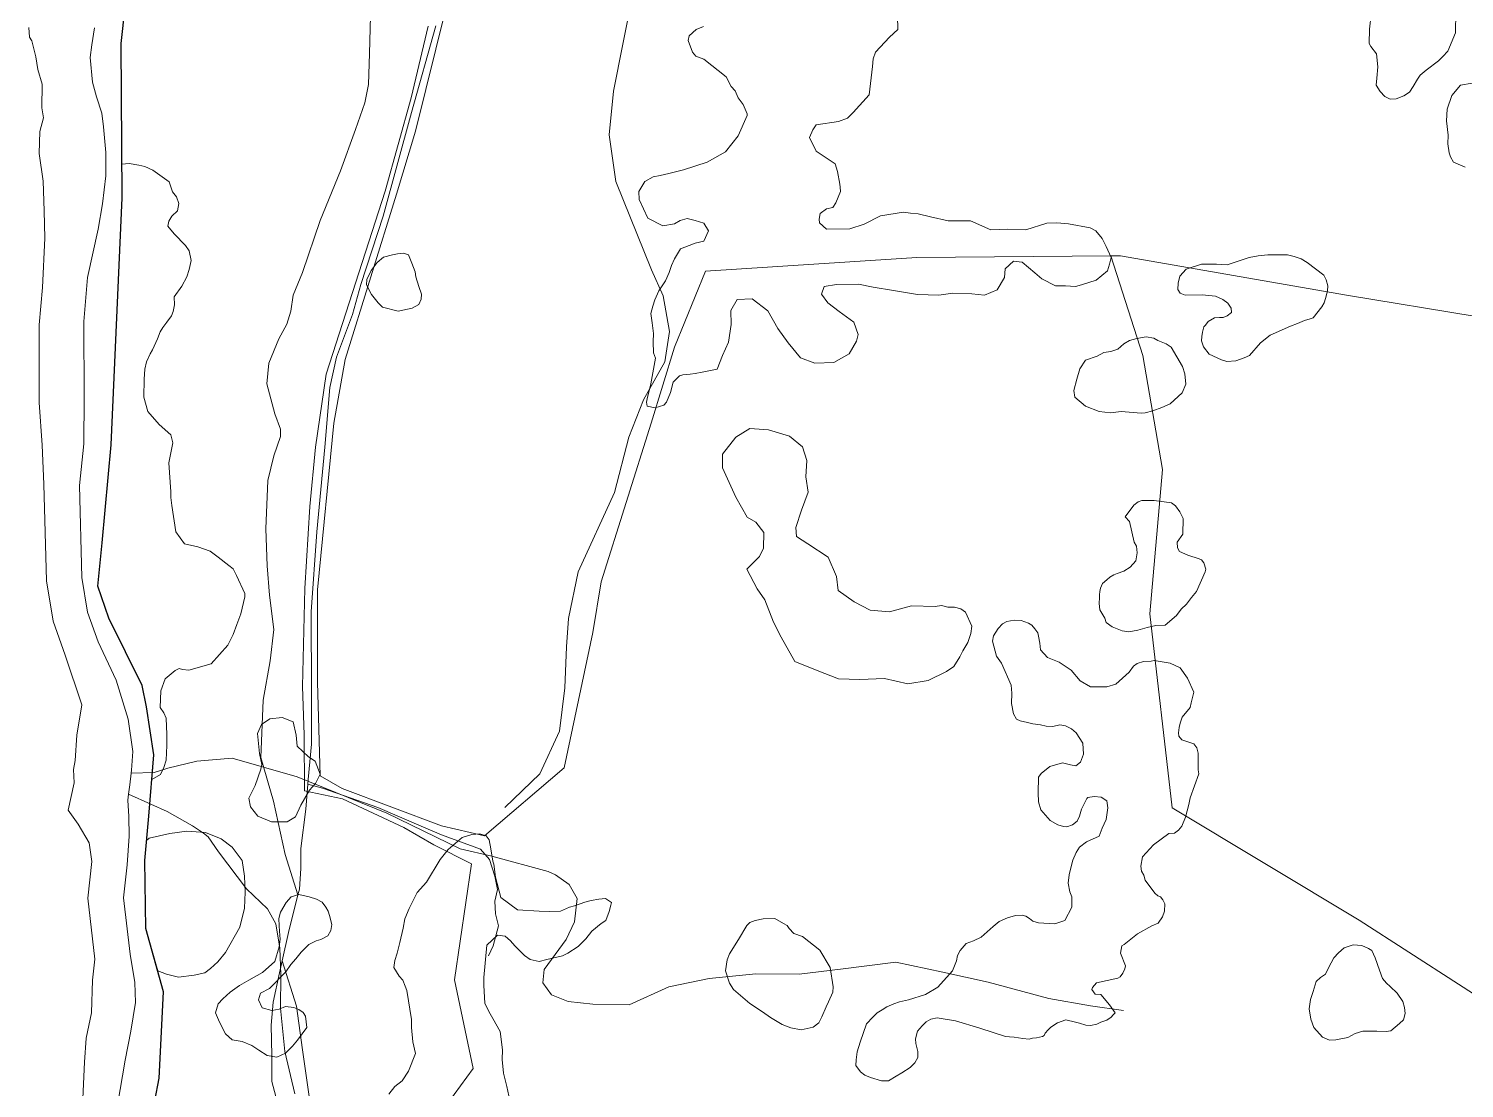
# Model space of a CAD drawing. Header units: metres. Extents: x 4652992 to 4879070, y 2074171 to 2309877.
# Drawn here: x 4653484.2 to 4653622.6, y 2307956.5 to 2308058.7 of the extents above; entities that cross this region are included whole.
import ezdxf

# ---------------------------------------------------------------- set-up
doc = ezdxf.new("R2010")
doc.units = ezdxf.units.M
doc.header["$MEASUREMENT"] = 0
doc.linetypes.add('DGN Style 3', pattern=[92.779933, 66.271381, -26.508552])
for name, color, linetype, lineweight in [('Level 1', 2, 'Continuous', 0), ('Level 2', 6, 'Continuous', 0), ('Level 20', 30, 'DGN Style 3', 0), ('Level 37', 3, 'Continuous', 0), ('Level 40', 1, 'Continuous', 0)]:
    doc.layers.add(name, color=color, linetype=linetype, lineweight=lineweight)
doc.layers.add('Limite', color=38, linetype='Continuous', lineweight=0, plot=False)

msp = doc.modelspace()

# ---------------------------------------------------------------- linework, layer by layer
at = {"layer": 'Level 1'}
for points in [[(4653530.135073, 2307983.620913, 1274.5), (4653533.503908, 2307986.843874, 1274.3125), (4653535.400881, 2307990.962099, 1274.0375), (4653535.922121, 2307995.13428, 1273.9), (4653536.082278, 2307999.102907, 1273.875), (4653536.251711, 2308001.839907, 1273.825), (4653537.190493, 2308006.328921, 1273.6625), (4653540.6933, 2308013.968081, 1273.475), (4653542.073733, 2308019.30469, 1273.475), (4653543.512697, 2308022.925722, 1273.475), (4653545.556093, 2308026.569887, 1273.3875), (4653546.019472, 2308029.493716, 1273.3375), (4653545.401308, 2308032.941897, 1272.975), (4653544.254702, 2308035.435732, 1272.7375), (4653540.825686, 2308043.955324, 1271.4375), (4653540.188296, 2308048.448305, 1271.1375), (4653540.595888, 2308052.677309, 1270.9125), (4653543.356081, 2308066.598513, 1270.55)], [(4653589.767519, 2307964.03351, 1293), (4653586.606325, 2307964.476076, 1292), (4653582.575503, 2307965.184084, 1291), (4653576.724489, 2307966.764101, 1290), (4653572.348513, 2307967.741701, 1289), (4653567.811098, 2307968.705691, 1288), (4653562.495486, 2307968.021731, 1287), (4653558.5199, 2307967.551516, 1286), (4653554.32831, 2307967.560488, 1285), (4653549.827517, 2307967.135683, 1284), (4653545.92969, 2307966.306704, 1283), (4653542.1131, 2307964.599489, 1282), (4653538.610293, 2307964.640078, 1280.525), (4653536.239504, 2307964.921328, 1280), (4653534.62549, 2307965.55768, 1279.65), (4653533.801089, 2307966.695681, 1279.425), (4653533.906496, 2307967.996523, 1279.2625), (4653536.028506, 2307970.880923, 1278.6125), (4653536.838503, 2307972.579104, 1278.075), (4653537.094485, 2307974.831728, 1277.2625), (4653536.31592, 2307976.175295, 1276.625), (4653535.015322, 2307977.111513, 1276.35), (4653534.320681, 2307977.450686, 1276.2), (4653528.88489, 2307978.906924, 1274.8625), (4653525.809878, 2307979.622072, 1274.55), (4653518.754702, 2307983.070681, 1273.5375), (4653510.099306, 2307986.563479, 1273), (4653503.850283, 2307988.364321, 1272), (4653500.442324, 2307988.076479, 1271), (4653497.649477, 2307987.393496, 1270), (4653496.312685, 2307986.967531, 1269), (4653494.091774, 2307986.932499, 1267.1548)], [(4653509.894106, 2307956.006289, 1273.25), (4653508.90851, 2307960.075503, 1273.0375), (4653508.487917, 2307964.271731, 1272.65), (4653508.540896, 2307967.478701, 1272.325), (4653508.422915, 2307970.061281, 1272.1), (4653508.057314, 2307972.38312, 1271.8625), (4653507.243105, 2307973.826723, 1271.625), (4653505.213076, 2307975.761721, 1271.275), (4653502.536074, 2307979.323916, 1270.625), (4653501.534914, 2307980.777529, 1270.275), (4653501.077273, 2307981.131899, 1270.0625), (4653500.005129, 2307981.843874, 1269.5375), (4653497.570315, 2307983.237917, 1268.45), (4653495.990114, 2307983.936709, 1268.0125), (4653493.859649, 2307984.910185, 1267.278021)]]:
    msp.add_polyline3d(points, dxfattribs=at)
at = {"layer": 'Level 2'}
for points in [[(4653489.431887, 2307955.540102, 1268.7089), (4653489.616701, 2307959.055483, 1268.579), (4653489.77228, 2307961.363283, 1268.5131), (4653490.266299, 2307963.829531, 1268.4314), (4653490.37073, 2307966.972903, 1268.291), (4653490.6001, 2307968.988711, 1268.2089), (4653489.922488, 2307974.880495, 1267.9214), (4653490.296084, 2307978.398684, 1267.6964), (4653490.037905, 2307980.204104, 1267.5589), (4653488.982729, 2307982.016299, 1267.4312), (4653488.01813, 2307983.339113, 1267.3495), (4653488.603518, 2307985.982485, 1267.2253), (4653488.537722, 2307987.272524, 1267.1296), (4653488.696291, 2307988.141909, 1267.0978), (4653488.878481, 2307990.590884, 1266.9991), (4653489.347475, 2307993.500124, 1266.8609), (4653487.744082, 2307998.284487, 1266.6464), (4653486.569277, 2308001.570681, 1266.4839), (4653485.923281, 2308005.468081, 1266.3214), (4653485.678713, 2308014.791323, 1265.9089), (4653485.519289, 2308018.535708, 1265.7422), (4653485.233706, 2308022.648501, 1265.5839), (4653485.230532, 2308030.148684, 1265.5339), (4653485.541079, 2308033.728518, 1265.5069), (4653485.773928, 2308038.490908, 1265.2027), (4653485.712527, 2308041.145327, 1265.0919), (4653485.601687, 2308044.000124, 1264.9613), (4653485.218081, 2308046.655886, 1264.8552), (4653485.283877, 2308048.772097, 1264.7166), (4653485.644472, 2308050.080691, 1264.6813), (4653485.478884, 2308051.066286, 1264.6743), (4653485.531313, 2308053.341128, 1264.5719), (4653485.106509, 2308054.767092, 1264.368), (4653484.915896, 2308055.972292, 1264.3187), (4653484.52228, 2308057.523073, 1264.0516), (4653484.29053, 2308057.879092, 1263.8712), (4653484.222719, 2308058.819887, 1263.8463)], [(4653490.579531, 2308058.768679, 1264.1375), (4653490.30469, 2308057.118288, 1264.2875), (4653490.158694, 2308055.905886, 1264.3875), (4653490.373904, 2308053.523684, 1264.6), (4653490.74811, 2308052.133303, 1264.675), (4653491.267275, 2308050.554873, 1264.6875), (4653491.440676, 2308049.240298, 1264.7375), (4653491.665713, 2308046.762697, 1264.8375), (4653491.657107, 2308044.492678, 1264.9375), (4653491.335085, 2308041.794314, 1265.05), (4653490.91791, 2308039.366274, 1265.1875), (4653489.879275, 2308034.711489, 1265.5), (4653489.552675, 2308030.458132, 1265.5375), (4653489.55591, 2308023.081484, 1265.5875), (4653489.535525, 2308018.666506, 1265.7375), (4653489.106875, 2308014.653933, 1265.9125), (4653489.33948, 2308005.794497, 1266.325), (4653489.896487, 2308002.433718, 1266.4875), (4653490.911684, 2307999.593325, 1266.65), (4653492.664309, 2307995.872927, 1266.8125), (4653493.820498, 2307992.129702, 1266.975), (4653494.245913, 2307989.016115, 1267.075), (4653494.1225, 2307987.207278, 1267.1375), (4653494.091774, 2307986.932499, 1267.1547), (4653493.966311, 2307985.810488, 1267.225), (4653493.859649, 2307984.910185, 1267.278021), (4653493.790285, 2307984.324709, 1267.3125), (4653493.874697, 2307982.749697, 1267.45), (4653493.915713, 2307980.842104, 1267.5625), (4653493.705691, 2307978.087893, 1267.7), (4653493.366884, 2307974.89551, 1267.925), (4653493.991091, 2307969.4657, 1268.2125), (4653494.4433, 2307966.750674, 1268.325), (4653494.507509, 2307964.806887, 1268.4), (4653494.076723, 2307962.039492, 1268.4875), (4653493.514284, 2307959.239077, 1268.5625), (4653492.798891, 2307954.916872, 1268.7125)]]:
    msp.add_polyline3d(points, dxfattribs=at)
at = {"layer": 'Level 20', "linetype": 'Continuous'}
for points in [[(4653510.178801, 2307975.19098, 1272.752388), (4653508.964296, 2307979.087133, 1272.71481), (4653507.811982, 2307984.212748, 1272.50481), (4653506.614197, 2307988.444589, 1272.15481), (4653506.818074, 2307993.951367, 1272.08481), (4653507.517847, 2307997.741062, 1271.94481), (4653507.866121, 2308000.784653, 1271.94481), (4653507.433927, 2308004.084441, 1271.94481), (4653507.205245, 2308006.918691, 1271.94481), (4653507.074358, 2308010.458866, 1271.87481), (4653507.280563, 2308015.135517, 1271.59481), (4653507.849271, 2308017.502353, 1271.52481), (4653508.506259, 2308019.3617, 1271.45481), (4653508.504688, 2308020.092728, 1271.38481), (4653507.940614, 2308021.549876, 1271.31481), (4653507.193358, 2308024.443257, 1271.17481), (4653507.389206, 2308026.45169, 1270.96481), (4653508.337743, 2308028.801337, 1270.82481), (4653509.101554, 2308030.218712, 1270.82481), (4653509.498917, 2308031.448813, 1270.68481), (4653509.731122, 2308032.993983, 1270.68481), (4653510.611123, 2308035.18407, 1270.68481), (4653512.312838, 2308040.206851, 1270.61481), (4653514.272645, 2308044.99712, 1270.47481), (4653515.720878, 2308048.968561, 1270.40481), (4653516.62183, 2308051.536777, 1270.40481), (4653516.976095, 2308053.296532, 1270.40481), (4653517.068531, 2308056.302839, 1270.40481), (4653517.208197, 2308061.107982, 1270.40481)], [(4653508.170012, 2307955.256441, 1273.8632), (4653507.656108, 2307957.205894, 1273.7232), (4653507.666152, 2307959.708579, 1273.5832), (4653507.599217, 2307962.630996, 1273.1632), (4653507.797059, 2307964.833624, 1273.0232), (4653508.415545, 2307967.683504, 1272.9532), (4653508.669209, 2307968.82359, 1272.9121), (4653509.280022, 2307971.568862, 1272.8132), (4653510.178801, 2307975.19098, 1272.7524), (4653510.315326, 2307975.741181, 1272.7432), (4653510.47096, 2307977.73802, 1272.7432), (4653510.47381, 2307979.642176, 1272.7432), (4653510.933245, 2307983.43905, 1272.7432), (4653511.134758, 2307985.87323, 1272.7432), (4653511.171751, 2307986.320081, 1272.7432), (4653511.474948, 2307989.706541, 1272.8832), (4653511.490588, 2307994.670518, 1272.7432), (4653511.47178, 2308002.485395, 1272.5332), (4653511.989989, 2308010.177011, 1272.5332), (4653512.758455, 2308018.338943, 1272.0432), (4653513.262727, 2308024.100801, 1271.9732), (4653513.893343, 2308027.02256, 1271.8332), (4653515.438953, 2308031.146655, 1271.7632), (4653516.260285, 2308034.038545, 1271.1332), (4653518.390748, 2308040.620236, 1270.9232), (4653521.128606, 2308050.601829, 1270.4332), (4653523.475518, 2308058.974209, 1270.4332)], [(4653511.134758, 2307985.87323, 1272.743157), (4653512.553743, 2307985.471241, 1272.925039), (4653517.891004, 2307983.598055, 1273.625039), (4653521.831061, 2307981.921324, 1274.325039), (4653524.014792, 2307980.965999, 1274.745038), (4653527.77061, 2307979.593091, 1274.955039), (4653528.64689, 2307978.594006, 1275.095039), (4653529.168302, 2307976.99439, 1275.375039), (4653529.414166, 2307975.700489, 1275.585038), (4653529.179611, 2307974.588187, 1276.495038), (4653529.230584, 2307973.35645, 1276.985039), (4653529.512139, 2307972.215964, 1277.615038), (4653529.005815, 2307970.260138, 1278.455039), (4653528.56892, 2307969.311821, 1278.735039)], [(4653512.900346, 2307917.806961, 1276.051407), (4653512.351187, 2307922.736307, 1275.84369), (4653512.536989, 2307927.555896, 1275.70369), (4653513.213146, 2307932.765821, 1275.56369), (4653513.74091, 2307940.062521, 1275.143689), (4653513.354686, 2307945.63118, 1274.863689), (4653511.289962, 2307955.536319, 1274.583689), (4653510.612627, 2307960.233942, 1274.37369), (4653510.030245, 2307964.452908, 1274.023689), (4653508.669209, 2307968.82359, 1272.912076)]]:
    msp.add_polyline3d(points, dxfattribs=at)
at = {"layer": 'Level 37'}
for points in [[(4653524.463997, 2308060.733948, 1271.4337), (4653521.50362, 2308048.809691, 1272.1337), (4653519.683028, 2308042.748456, 1272.6237), (4653514.72565, 2308026.78241, 1273.2537), (4653513.653198, 2308020.650258, 1273.3237), (4653512.060867, 2308004.597623, 1273.6737), (4653512.065246, 2307995.699768, 1274.0937), (4653512.32657, 2307986.666902, 1274.4437), (4653514.436899, 2307985.439121, 1274.6537), (4653524.015577, 2307981.856088, 1275.8437), (4653528.178226, 2307980.876526, 1275.9137), (4653535.8561, 2307987.440657, 1276.1937), (4653538.603139, 2308000.469028, 1276.0537), (4653539.424074, 2308005.349357, 1276.0537), (4653544.221626, 2308020.657238, 1275.8437), (4653546.502253, 2308027.992794, 1275.8437), (4653549.470145, 2308035.304454, 1275.7173), (4653569.852202, 2308036.646091, 1290.4173), (4653588.565333, 2308036.776915, 1297.4271), (4653589.473628, 2308036.783265, 1297.7673), (4653611.289792, 2308032.99344, 1304.8373), (4653623.770315, 2308030.938088, 1307.2873)], [(4653522.732317, 2308058.928757, 1271.2237), (4653521.091303, 2308052.018774, 1272.1337), (4653518.605446, 2308043.020639, 1272.4837), (4653512.901263, 2308025.381789, 1273.3237), (4653511.886545, 2308018.350136, 1273.3237), (4653511.340054, 2308012.631127, 1273.3237), (4653510.833353, 2308004.729196, 1273.4637), (4653510.626886, 2307995.265729, 1273.8837), (4653510.791091, 2307990.621827, 1274.0237), (4653510.812172, 2307985.224742, 1274.0937), (4653514.474181, 2307984.435509, 1274.3737), (4653520.393681, 2307981.677443, 1275.4237), (4653523.291903, 2307979.998561, 1275.9837), (4653526.913517, 2307978.176998, 1276.8435), (4653525.273492, 2307966.987305, 1279.7835), (4653527.060161, 2307958.437147, 1279.6435), (4653521.579145, 2307950.926888, 1278.2435)], [(4653703.437867, 2307867.78746, 1363.977291), (4653704.113409, 2307875.308332, 1363.917345), (4653703.488648, 2307878.847082, 1363.147345), (4653701.883962, 2307879.620132, 1362.587345), (4653700.713258, 2307883.786405, 1362.237345), (4653699.486422, 2307888.989562, 1360.907345), (4653698.768927, 2307891.372398, 1360.907345), (4653690.769011, 2307904.231611, 1354.467345), (4653671.170912, 2307922.014131, 1339.837345), (4653661.118002, 2307933.88766, 1335.357345), (4653653.181803, 2307935.350793, 1332.277345), (4653646.244809, 2307937.168493, 1329.057345), (4653633.908004, 2307941.252875, 1321.427345), (4653626.858487, 2307963.498626, 1315.617345), (4653612.507566, 2307972.73668, 1310.017345), (4653594.459012, 2307983.57293, 1302.107345), (4653592.301203, 2308002.275379, 1300.410109), (4653593.526476, 2308016.191274, 1299.710109), (4653591.657387, 2308027.180816, 1298.450108), (4653588.565333, 2308036.776915, 1297.427107)]]:
    msp.add_polyline3d(points, dxfattribs=at)
at = {"layer": 'Level 40', "color": 3, "flags": 128}
for points, elevation in [([(4653586.122129, 2308026.747101), (4653587.227078, 2308027.132612), (4653587.87194, 2308027.468983), (4653588.568714, 2308027.568877), (4653589.239532, 2308027.78701), (4653589.819204, 2308028.307492), (4653590.34573, 2308028.61849), (4653591.069079, 2308028.823127), (4653591.950009, 2308028.98727), (4653592.698673, 2308028.850678), (4653593.092304, 2308028.637956), (4653593.906134, 2308028.317259), (4653594.378223, 2308027.972808), (4653595.476754, 2308026.128587), (4653595.684923, 2308025.405716), (4653595.774114, 2308024.434529), (4653595.443138, 2308023.571321), (4653594.283855, 2308022.530499), (4653593.468194, 2308022.182285), (4653592.600013, 2308021.847565), (4653591.876739, 2308021.642946), (4653591.482511, 2308021.632673), (4653589.564494, 2308021.790757), (4653588.526066, 2308021.667094), (4653587.435721, 2308021.779871), (4653586.109912, 2308022.287795), (4653585.100447, 2308023.160682), (4653584.98393, 2308023.804184), (4653585.262895, 2308024.903903), (4653585.567827, 2308025.885417), (4653586.122129, 2308026.747101)], 1300.842636), ([(4653505.439386, 2307984.500874), (4653506.043079, 2307985.742082), (4653506.600401, 2307987.295486), (4653506.710323, 2307987.751086), (4653506.48368, 2307988.829157), (4653506.276813, 2307990.745777), (4653506.669249, 2307991.615736), (4653507.466934, 2307992.147918), (4653508.65608, 2307992.285377), (4653509.707769, 2307991.853381), (4653510.008193, 2307990.57705), (4653510.119754, 2307989.526541), (4653511.206529, 2307988.483989), (4653511.841748, 2307988.091353), (4653512.328406, 2307986.830869), (4653511.864828, 2307985.917793), (4653511.283648, 2307985.273674), (4653510.452605, 2307983.846044), (4653509.934035, 2307982.705114), (4653509.150199, 2307982.229738), (4653507.629694, 2307982.231314), (4653506.304006, 2307982.788673), (4653505.605942, 2307983.678089), (4653505.439386, 2307984.500874)], 1277.846493), ([(4653607.812586, 2307965.084924), (4653608.064492, 2307965.876321), (4653608.357955, 2307966.84026), (4653608.758588, 2307967.231153), (4653609.261282, 2307967.536828), (4653609.529576, 2307968.141793), (4653610.068704, 2307969.107797), (4653610.497007, 2307969.613677), (4653611.04121, 2307970.091844), (4653611.905415, 2307970.371868), (4653612.74443, 2307970.292974), (4653613.412113, 2307970.011753), (4653613.732097, 2307969.813638), (4653614.057172, 2307969.127772), (4653614.445282, 2307967.940324), (4653614.742645, 2307967.139478), (4653615.123094, 2307966.683684), (4653615.47329, 2307966.356754), (4653616.173662, 2307965.702915), (4653616.71659, 2307964.904271), (4653616.881647, 2307964.317536), (4653616.93083, 2307963.758484), (4653616.77851, 2307963.12594), (4653616.391893, 2307962.792597), (4653615.546848, 2307962.082222), (4653615.099718, 2307962.006558), (4653614.189028, 2307962.041588), (4653612.844958, 2307962.058462), (4653612.110561, 2307961.808097), (4653611.406388, 2307961.428861), (4653610.252393, 2307961.21782), (4653609.631263, 2307961.183648), (4653608.963452, 2307961.464732), (4653608.14433, 2307962.390197), (4653607.846855, 2307963.191134), (4653607.662753, 2307964.208314), (4653607.812586, 2307965.084924)], 1311.543533)]:
    msp.add_lwpolyline(points, dxfattribs=dict(at, elevation=elevation))
at = {"layer": 'Level 40', "color": 3}
for points in [[(4653567.974686, 2308059.914931, 1286.343533), (4653568.024746, 2308058.605352, 1286.743533), (4653567.211626, 2308057.880948, 1286.743533), (4653565.852324, 2308056.422999, 1287.543533), (4653565.64039, 2308055.784474, 1287.543533), (4653565.579769, 2308055.052016, 1287.543533), (4653565.26696, 2308052.311519, 1287.543533), (4653563.717532, 2308050.611369, 1286.743533), (4653563.176155, 2308050.051381, 1286.743533), (4653562.290012, 2308049.746987, 1286.743533), (4653560.159398, 2308049.422382, 1286.343533), (4653559.808595, 2308048.931188, 1286.343533), (4653559.515124, 2308048.195919, 1286.343533), (4653560.131241, 2308046.896301, 1286.343533), (4653561.962305, 2308045.659983, 1287.143533), (4653562.188953, 2308044.91543, 1287.143533), (4653562.420453, 2308043.709721, 1287.143533), (4653562.464618, 2308043.411595, 1287.143533), (4653562.482577, 2308043.004778, 1287.143533), (4653562.042894, 2308041.903075, 1287.143533), (4653561.760443, 2308041.453527, 1287.143533), (4653561.146504, 2308041.31372, 1287.143533), (4653560.52187, 2308040.888966, 1287.143533), (4653560.445676, 2308040.332276, 1287.143533), (4653560.476741, 2308039.979792, 1287.143533), (4653561.139726, 2308039.360321, 1287.143533), (4653563.386262, 2308039.402888, 1290.343533), (4653564.780653, 2308039.836065, 1293.143533), (4653566.344424, 2308040.662841, 1295.143533), (4653568.57188, 2308041.014721, 1295.543533), (4653569.235391, 2308040.911915, 1295.543533), (4653569.966042, 2308040.849797, 1295.543533), (4653571.158627, 2308040.562835, 1295.543533), (4653572.873792, 2308040.162214, 1296.343533), (4653575.026669, 2308040.166578, 1297.143533), (4653576.978665, 2308039.289078, 1298.343533), (4653578.593444, 2308039.353459, 1298.343533), (4653580.365218, 2308039.300445, 1298.743533), (4653582.384312, 2308039.931959, 1299.943533), (4653583.364189, 2308039.978563, 1299.943533), (4653584.479832, 2308039.879499, 1299.943533), (4653586.551764, 2308039.493762, 1299.943533), (4653587.105443, 2308039.191043, 1299.943533), (4653587.730565, 2308038.475758, 1299.943533), (4653588.114576, 2308037.705557, 1299.943533), (4653588.595765, 2308036.629584, 1299.943533), (4653588.441378, 2308035.988967, 1299.943533), (4653588.233151, 2308035.3613, 1299.943533), (4653587.155353, 2308034.434488, 1299.943533), (4653585.736803, 2308033.984966, 1299.943533), (4653585.133996, 2308033.847544, 1299.943533), (4653584.179955, 2308033.907568, 1299.943533), (4653583.212998, 2308033.914203, 1299.943533)], [(4653614.514357, 2308052.644274, 1297.943533), (4653614.144327, 2308053.244031, 1297.943533), (4653614.191232, 2308053.913378, 1297.943533), (4653614.287417, 2308055.024611, 1297.943533), (4653614.18521, 2308056.280758, 1298.743533), (4653613.61258, 2308056.985565, 1298.743533), (4653613.448291, 2308057.251863, 1298.743533), (4653613.50093, 2308058.655718, 1298.743533), (4653613.671655, 2308060.069594, 1298.343533)], [(4653621.810859, 2308060.286489, 1296.343533), (4653621.773481, 2308058.286025, 1297.143533), (4653621.047626, 2308056.512631, 1297.943533), (4653620.581562, 2308056.001281, 1297.943533), (4653620.141308, 2308055.597115, 1297.943533), (4653618.951967, 2308054.69313, 1297.943533), (4653618.377823, 2308054.2078, 1297.943533), (4653618.112484, 2308053.818094, 1297.943533), (4653617.715655, 2308053.119807, 1297.943533), (4653617.357554, 2308052.582313, 1297.943533), (4653616.809189, 2308052.204141, 1297.943533), (4653616.057631, 2308051.931686, 1297.943533), (4653615.478657, 2308051.901184, 1297.943533), (4653614.964231, 2308052.13871, 1297.943533), (4653614.514357, 2308052.644274, 1297.943533)], [(4653583.212998, 2308033.914203, 1299.943533), (4653581.889976, 2308034.571366, 1299.943533), (4653581.217877, 2308035.149315, 1299.543533), (4653579.999769, 2308036.184255, 1298.343533), (4653579.180267, 2308036.274918, 1297.143533), (4653578.374363, 2308035.530302, 1295.543533), (4653578.288517, 2308034.69847, 1295.543533), (4653577.598457, 2308033.50045, 1295.543533), (4653576.387579, 2308032.995955, 1295.543533), (4653575.156489, 2308033.121467, 1295.543533), (4653573.321103, 2308033.183556, 1295.143533), (4653571.957174, 2308032.999655, 1295.143533), (4653569.93134, 2308033.067968, 1294.343533), (4653567.614949, 2308033.451104, 1293.143533), (4653565.648373, 2308033.785138, 1291.143533), (4653564.219496, 2308034.067713, 1289.943533), (4653562.094612, 2308034.040713, 1289.143533), (4653560.909711, 2308033.843891, 1288.343533), (4653560.671795, 2308033.097361, 1288.343533), (4653561.281385, 2308032.261958, 1288.343533), (4653562.35514, 2308031.429846, 1288.343533), (4653563.785907, 2308030.397169, 1288.343533), (4653564.194335, 2308029.208376, 1288.343533), (4653564.037365, 2308028.557259, 1288.343533), (4653563.340186, 2308027.347074, 1288.343533), (4653561.847695, 2308026.513516, 1287.943533), (4653560.017527, 2308026.449307, 1287.543533), (4653558.631551, 2308026.954591, 1287.543533), (4653557.452933, 2308028.400997, 1287.143533), (4653556.449042, 2308029.77809, 1285.943533), (4653555.482664, 2308031.480653, 1285.143533), (4653553.977997, 2308032.658787, 1281.943533), (4653552.516321, 2308032.577405, 1281.143533), (4653551.932162, 2308031.529743, 1280.343533), (4653551.960111, 2308030.188272, 1280.343533), (4653551.686454, 2308028.481066, 1279.543533), (4653551.104168, 2308027.193092, 1278.743533), (4653550.606359, 2308025.858717, 1278.743533), (4653549.168938, 2308025.575256, 1278.343533), (4653548.491974, 2308025.446826, 1278.343533), (4653548.008063, 2308025.388424, 1278.343533), (4653547.288806, 2308025.328322, 1278.343533), (4653546.971422, 2308025.229934, 1278.343533), (4653546.35483, 2308024.621438, 1278.343533), (4653546.116069, 2308023.63127, 1278.343533), (4653545.71074, 2308022.681066, 1278.343533), (4653545.464583, 2308022.390974, 1278.343533), (4653544.63665, 2308022.12409, 1278.343533), (4653543.859283, 2308022.310624, 1278.343533), (4653543.772295, 2308022.680674, 1278.343533), (4653543.851891, 2308023.010752, 1278.343533), (4653544.196801, 2308024.441076, 1278.343533), (4653544.645082, 2308026.94096, 1278.743533), (4653544.473666, 2308027.447438, 1278.743533), (4653544.434837, 2308028.503744, 1278.743533), (4653544.453967, 2308029.313474, 1278.743533), (4653544.34638, 2308030.328135, 1278.743533), (4653544.212275, 2308031.232842, 1278.743533), (4653544.38464, 2308031.947606, 1278.743533), (4653544.585984, 2308032.539072, 1278.743533), (4653544.977871, 2308033.433751, 1278.743533), (4653545.618247, 2308034.385039, 1278.743533), (4653545.9836, 2308035.169724, 1278.743533), (4653546.211446, 2308035.871112, 1278.743533), (4653546.481524, 2308036.504178, 1278.743533), (4653547.066366, 2308037.468726, 1278.743533), (4653547.907043, 2308037.790117, 1278.743533), (4653548.485971, 2308037.999924, 1278.743533), (4653549.300076, 2308038.211345, 1278.743533), (4653549.773874, 2308039.202483, 1278.743533), (4653549.309368, 2308039.953933, 1278.743533), (4653548.490339, 2308040.209027, 1278.743533), (4653547.713508, 2308040.395814, 1278.743533), (4653547.023574, 2308040.212721, 1278.743533), (4653546.473578, 2308039.87964, 1278.743533), (4653545.368619, 2308039.679968, 1278.743533), (4653543.907492, 2308040.438425, 1278.743533), (4653543.095724, 2308042.223973, 1279.543533), (4653543.046143, 2308042.991316, 1279.543533), (4653543.630477, 2308043.954856, 1279.543533), (4653544.441481, 2308044.39898, 1279.543533), (4653545.117545, 2308044.526899, 1279.543533), (4653545.930948, 2308044.737982, 1279.543533), (4653547.364872, 2308045.090293, 1279.543533), (4653549.651672, 2308045.818367, 1279.543533), (4653551.398343, 2308046.805193, 1280.343533), (4653552.611322, 2308048.346761, 1280.743533), (4653553.502538, 2308050.319819, 1281.943533), (4653553.486891, 2308050.497321, 1281.943533), (4653553.119245, 2308051.396607, 1281.943533), (4653552.630352, 2308052.035539, 1281.943533), (4653552.320382, 2308052.689314, 1281.943533), (4653551.957609, 2308053.124157, 1281.943533), (4653551.479435, 2308054.050121, 1281.943533), (4653549.30424, 2308055.755893, 1280.743533), (4653548.555892, 2308056.052162, 1280.743533), (4653548.234597, 2308056.419612, 1280.743533), (4653547.808463, 2308057.566493, 1280.743533), (4653547.914244, 2308058.005116, 1280.743533), (4653548.584236, 2308058.59787, 1280.743533), (4653549.298781, 2308058.889808, 1280.743533)], [(4653622.704428, 2308045.343614, 1309.143533), (4653621.585045, 2308045.836907, 1309.143533), (4653621.314399, 2308046.348971, 1309.143533), (4653621.177905, 2308046.716991, 1309.143533), (4653621.049452, 2308047.585741, 1309.143533), (4653621.080586, 2308048.416009, 1309.143533), (4653620.927074, 2308049.810122, 1306.343533), (4653620.997203, 2308050.93376, 1303.543533), (4653621.43664, 2308052.249546, 1302.743533), (4653622.256604, 2308053.230514, 1301.543533), (4653623.394668, 2308053.443707, 1301.143533)], [(4653496.095647, 2307986.324664, 1272.665304), (4653496.285565, 2307988.673117, 1272.643146), (4653495.568347, 2307993.305226, 1272.599064), (4653495.175946, 2307995.356559, 1272.579422), (4653491.949152, 2308001.846408, 1272.511259), (4653490.897641, 2308004.957776, 1272.480372), (4653491.303688, 2308009.124347, 1272.441), (4653492.184669, 2308018.581654, 1272.351673), (4653493.229913, 2308042.39309, 1272.127519), (4653493.208296, 2308045.63469, 1272.097032), (4653493.908495, 2308045.689238, 1271.465305), (4653494.854482, 2308045.546331, 1271.465305), (4653495.418564, 2308045.410814, 1271.465305), (4653496.185876, 2308045.057757, 1271.465305), (4653497.766999, 2308043.932463, 1272.265305), (4653498.088328, 2308042.970496, 1272.265305), (4653498.484744, 2308042.496092, 1272.265305), (4653498.712369, 2308041.851579, 1272.265305), (4653498.579608, 2308041.125098, 1272.265305), (4653498.033004, 2308040.624389, 1272.265305), (4653497.747076, 2308040.145333, 1272.265305), (4653497.631735, 2308039.667442, 1272.265305), (4653498.261806, 2308038.926314, 1272.265305), (4653499.347715, 2308037.780856, 1272.265305), (4653499.694251, 2308037.276364, 1272.265305), (4653499.894824, 2308036.343495, 1272.265305), (4653499.683387, 2308035.467399, 1272.265305), (4653499.470151, 2308034.760245, 1272.265305), (4653498.998042, 2308033.862428, 1272.265305), (4653498.262748, 2308032.840528, 1271.465305), (4653498.290985, 2308032.074612, 1271.465305), (4653498.137044, 2308031.436753, 1271.465305), (4653497.990925, 2308031.007887, 1271.465305), (4653497.545363, 2308030.397798, 1271.465305), (4653497.168944, 2308029.897636, 1271.465305), (4653496.892336, 2308029.457876, 1271.465305), (4653496.64819, 2308028.799446, 1271.465305), (4653496.164209, 2308027.74573, 1270.665305), (4653495.937266, 2308027.335728, 1270.665305), (4653495.583299, 2308026.576194, 1270.665305), (4653495.409917, 2308025.857795, 1270.665305), (4653495.349698, 2308024.90116, 1270.665305), (4653495.317753, 2308023.177783, 1270.665305), (4653495.711472, 2308021.772198, 1271.065305), (4653496.799617, 2308020.535201, 1272.265305), (4653497.925624, 2308019.526609, 1272.665304), (4653498.124312, 2308018.763186, 1272.665304), (4653497.972408, 2308017.957439, 1272.665304), (4653497.743652, 2308016.833239, 1272.665304), (4653497.930297, 2308014.052934, 1273.065305), (4653497.926083, 2308013.506845, 1273.065305), (4653498.034664, 2308012.723328, 1273.065305), (4653498.415782, 2308010.197805, 1273.865304), (4653499.252647, 2308009.038192, 1274.665304), (4653500.51586, 2308008.747241, 1275.865304), (4653501.728668, 2308008.331194, 1275.865304), (4653502.473998, 2308007.73356, 1275.865304), (4653503.510956, 2308006.94038, 1275.865304), (4653503.943653, 2308006.627215, 1275.865304), (4653504.250225, 2308005.966928, 1275.865304), (4653505.058507, 2308004.253175, 1275.065305), (4653505.062085, 2308003.916592, 1275.065305), (4653504.669578, 2308002.289881, 1275.065305), (4653504.290847, 2308001.247379, 1275.065305), (4653503.931256, 2308000.284215, 1275.065305), (4653503.432259, 2307999.270434, 1275.065305), (4653501.808306, 2307997.443951, 1275.465305), (4653499.676229, 2307996.862965, 1275.465305), (4653499.056006, 2307996.927315, 1275.465305), (4653498.735422, 2307997.003942, 1275.465305), (4653498.347835, 2307996.802934, 1275.465305), (4653497.380616, 2307996.005606, 1274.665304), (4653496.966668, 2307994.863717, 1273.865304), (4653496.90138, 2307993.244896, 1272.665304), (4653497.247758, 2307992.741097, 1272.665304), (4653497.46386, 2307992.226324, 1272.665304), (4653497.550865, 2307990.647698, 1272.665304), (4653497.552038, 2307989.594826, 1272.665304), (4653497.466757, 2307988.183672, 1272.665304), (4653497.253627, 2307987.4767, 1272.665304), (4653496.919829, 2307986.798531, 1272.665304), (4653496.095647, 2307986.324664, 1272.665304)], [(4653516.79287, 2308034.008475, 1276.894782), (4653516.815743, 2308034.501667, 1277.294782), (4653517.231657, 2308035.371144, 1277.294782), (4653517.830767, 2308036.145592, 1277.294782), (4653518.420395, 2308036.667207, 1277.294782), (4653519.287694, 2308036.893674, 1276.494782), (4653519.77308, 2308036.981369, 1276.494782), (4653520.355961, 2308037.045642, 1276.494782), (4653520.831846, 2308036.880273, 1276.494782), (4653521.156331, 2308036.087403, 1276.494782), (4653521.469165, 2308035.246279, 1276.494782), (4653521.559362, 2308034.765025, 1276.494782), (4653521.848898, 2308033.827386, 1276.494782), (4653522.087511, 2308033.106247, 1276.494782), (4653522.068561, 2308032.600148, 1276.494782), (4653521.84297, 2308032.092593, 1276.494782), (4653521.190266, 2308031.738629, 1276.494782), (4653519.831699, 2308031.451952, 1276.494782), (4653518.334834, 2308031.851768, 1276.894782), (4653517.917343, 2308032.258243, 1276.894782), (4653517.288918, 2308033.072671, 1276.894782), (4653516.79287, 2308034.008475, 1276.894782)], [(4653599.730627, 2308026.615823, 1302.743533), (4653599.213251, 2308026.777561, 1303.543533), (4653598.044796, 2308027.301324, 1303.943533), (4653597.504325, 2308028.029168, 1303.943533), (4653597.302957, 2308028.600746, 1303.943533), (4653597.32535, 2308029.006411, 1303.943533), (4653597.391867, 2308029.438833, 1303.943533), (4653597.51102, 2308029.93333, 1303.943533), (4653597.668925, 2308030.11956, 1303.943533), (4653597.940608, 2308030.465259, 1303.943533), (4653598.549814, 2308030.804497, 1303.943533), (4653599.046798, 2308030.834415, 1303.943533), (4653599.392821, 2308030.863278, 1303.943533), (4653599.764367, 2308030.998097, 1303.943533), (4653600.186965, 2308031.344824, 1303.943533), (4653600.173749, 2308031.759028, 1303.943533), (4653599.831543, 2308032.21502, 1303.943533), (4653599.35697, 2308032.590767, 1303.943533), (4653598.643186, 2308032.911975, 1303.943533), (4653597.35419, 2308033.035272, 1303.943533), (4653595.70736, 2308032.989029, 1303.143533), (4653595.225219, 2308033.17985, 1303.143533), (4653595.008135, 2308033.531372, 1303.143533), (4653595.046023, 2308034.158257, 1303.143533), (4653595.207924, 2308034.830124, 1303.143533), (4653595.823257, 2308035.505101, 1303.143533), (4653597.286369, 2308035.989896, 1303.543533), (4653598.735853, 2308036.004806, 1304.343533), (4653599.757747, 2308035.921727, 1304.743533), (4653601.321947, 2308036.429624, 1305.543533), (4653601.895771, 2308036.627042, 1305.543533), (4653602.762286, 2308036.791271, 1305.543533), (4653603.69132, 2308036.903149, 1305.543533), (4653605.604883, 2308036.889818, 1305.543533), (4653606.244257, 2308036.735882, 1305.543533), (4653606.902151, 2308036.50293, 1305.543533), (4653607.490549, 2308036.137601, 1305.543533), (4653609.080432, 2308034.922865, 1306.343533), (4653609.314928, 2308034.494063, 1306.343533), (4653609.471553, 2308033.897837, 1306.343533), (4653609.432282, 2308033.423236, 1306.343533), (4653609.254231, 2308032.684157, 1306.343533), (4653609.117011, 2308032.270362, 1306.343533), (4653608.908837, 2308031.873639, 1306.343533), (4653608.076106, 2308030.823029, 1306.743533), (4653607.785521, 2308030.706869, 1306.743533), (4653607.221288, 2308030.544899, 1306.743533), (4653606.552215, 2308030.259277, 1306.743533), (4653605.891595, 2308030.008823, 1306.743533), (4653603.923264, 2308029.130168, 1305.543533), (4653602.979225, 2308028.393945, 1303.943533), (4653601.939362, 2308027.170061, 1302.743533), (4653601.399034, 2308026.963168, 1302.743533), (4653600.610608, 2308026.666219, 1302.743533), (4653599.730627, 2308026.615823, 1302.743533)], [(4653559.163958, 2308015.471058, 1283.543533), (4653559.383716, 2308014.019174, 1284.743533), (4653558.746584, 2308012.286734, 1284.743533), (4653558.195126, 2308010.606213, 1284.743533), (4653558.244767, 2308009.720182, 1285.143533), (4653559.331976, 2308009.017179, 1285.943533), (4653561.30082, 2308007.742243, 1286.743533), (4653562.094296, 2308005.888938, 1286.743533), (4653562.26059, 2308004.542185, 1287.943533), (4653563.807055, 2308003.442755, 1289.943533), (4653565.365902, 2308002.634971, 1290.743533), (4653567.222802, 2308002.475114, 1291.543533), (4653569.324633, 2308003.045252, 1292.343533), (4653571.628817, 2308002.9954, 1292.343533), (4653572.225257, 2308003.067729, 1292.343533), (4653572.841052, 2308002.920163, 1292.343533), (4653573.489524, 2308002.908265, 1292.343533), (4653574.105279, 2308002.760706, 1292.343533), (4653574.535143, 2308002.442453, 1292.343533), (4653575.146612, 2308001.076249, 1292.343533), (4653575.051553, 2308000.381569, 1292.343533), (4653574.770627, 2307999.516177, 1292.343533), (4653574.284454, 2307998.699937, 1292.343533), (4653574.000494, 2307998.122232, 1292.343533), (4653573.413189, 2307997.186682, 1292.343533), (4653572.7187, 2307996.707262, 1292.343533), (4653570.955981, 2307995.839602, 1292.743533), (4653568.997984, 2307995.51953, 1292.743533), (4653566.722178, 2307996.055661, 1291.143533), (4653564.360392, 2307995.964076, 1289.543533), (4653562.309663, 2307996.025553, 1289.943533), (4653560.246234, 2307996.807522, 1289.943533), (4653558.104336, 2307997.682728, 1290.343533), (4653556.778549, 2308000.015318, 1290.343533), (4653556.025148, 2308001.489951, 1289.543533), (4653555.212421, 2308003.630782, 1288.743533), (4653554.446329, 2308004.67986, 1288.743533), (4653553.452895, 2308006.582131, 1287.543533), (4653554.694732, 2308007.801747, 1287.543533), (4653555.076975, 2308008.598176, 1284.743533), (4653555.105432, 2308010.117998, 1284.343533), (4653554.318338, 2308011.104784, 1284.343533), (4653553.484666, 2308011.594871, 1284.343533), (4653552.411407, 2308013.521043, 1284.343533), (4653551.121192, 2308016.370102, 1284.343533), (4653551.116809, 2308017.669965, 1284.743533), (4653552.393398, 2308019.32184, 1284.743533), (4653553.764821, 2308020.153113, 1284.743533), (4653555.546408, 2308020.033924, 1283.943533), (4653557.590664, 2308019.398181, 1283.943533), (4653558.83964, 2308018.381258, 1283.543533), (4653559.250993, 2308017.047927, 1283.543533), (4653559.163958, 2308015.471058, 1283.543533)], [(4653587.99372, 2308001.853375, 1304.042636), (4653587.486467, 2308002.664958, 1304.442636), (4653587.422818, 2308003.291495, 1304.442636), (4653587.450462, 2308003.839131, 1304.442636), (4653587.464284, 2308004.112952, 1304.442636), (4653587.491321, 2308004.438857, 1304.442636), (4653587.570613, 2308004.751348, 1304.442636), (4653587.741808, 2308005.206672, 1304.442636), (4653588.161063, 2308005.542834, 1304.442636), (4653588.449378, 2308005.801665, 1304.442636), (4653588.842205, 2308006.033663, 1304.442636), (4653589.156344, 2308006.174912, 1304.442636), (4653589.823661, 2308006.391908, 1304.442636), (4653590.426122, 2308006.791992, 1304.442636), (4653590.963732, 2308007.375167, 1304.442636), (4653591.109749, 2308008.169866, 1304.442636), (4653591.046129, 2308008.79649, 1304.442636), (4653590.811906, 2308009.189525, 1304.442636), (4653590.348889, 2308011.174447, 1303.642636), (4653589.935354, 2308011.639949, 1302.442636), (4653590.766557, 2308012.752832, 1302.042636), (4653591.187244, 2308013.090154, 1302.042636), (4653591.554879, 2308013.218419, 1302.042636), (4653592.722219, 2308013.196963, 1302.042636), (4653594.409514, 2308012.994637, 1302.442636), (4653594.775673, 2308012.678035, 1302.442636), (4653595.193592, 2308012.125587, 1302.442636), (4653595.532588, 2308011.482141, 1302.442636), (4653595.484302, 2308009.946654, 1302.842636), (4653594.958089, 2308009.192122, 1302.842636), (4653594.982689, 2308008.629772, 1302.842636), (4653595.178273, 2308008.301534, 1302.842636), (4653595.976382, 2308007.929775, 1302.842636), (4653597.062803, 2308007.595185, 1302.842636), (4653597.311376, 2308007.475751, 1302.842636), (4653597.520193, 2308007.199726, 1302.842636), (4653597.701863, 2308006.597074, 1302.842636), (4653597.635606, 2308006.336092, 1302.842636), (4653596.825926, 2308004.444124, 1303.242636), (4653596.339764, 2308003.846606, 1303.242636), (4653595.840366, 2308003.19693, 1303.242636), (4653595.328367, 2308002.71719, 1303.242636), (4653594.894556, 2308002.106256, 1303.242636), (4653593.785905, 2308001.198846, 1304.042636), (4653592.883348, 2308001.153064, 1304.042636), (4653592.05889, 2308000.97623, 1304.042636), (4653591.155703, 2308000.708608, 1304.042636), (4653590.278963, 2308000.545194, 1304.042636), (4653589.638396, 2308000.654143, 1304.042636), (4653588.671534, 2308001.013357, 1304.042636), (4653588.110285, 2308001.434944, 1304.042636), (4653587.99372, 2308001.853375, 1304.042636)], [(4653564.416849, 2307958.115915, 1294.343533), (4653563.976821, 2307958.739324, 1294.743533), (4653564.014091, 2307959.271116, 1294.743533), (4653564.112976, 2307960.058557, 1294.743533), (4653564.381876, 2307960.985677, 1294.743533), (4653564.984657, 2307962.738696, 1293.943533), (4653565.599924, 2307963.403808, 1293.943533), (4653566.014153, 2307963.801132, 1293.943533), (4653566.493857, 2307964.092621, 1293.943533), (4653566.97355, 2307964.384102, 1293.943533), (4653567.635583, 2307964.677171, 1293.943533), (4653568.180726, 2307964.862811, 1293.943533), (4653569.047517, 2307965.061896, 1293.943533), (4653570.674729, 2307965.593653, 1294.343533), (4653571.877057, 2307966.278503, 1295.943533), (4653573.294435, 2307967.867102, 1297.943533), (4653573.660336, 2307968.827401, 1298.343533), (4653573.782921, 2307969.336078, 1298.343533), (4653574.033762, 2307969.81413, 1298.343533), (4653574.602398, 2307970.485261, 1298.343533), (4653575.303047, 2307970.766227, 1298.343533), (4653576.066847, 2307971.121748, 1298.343533), (4653577.217402, 2307972.133133, 1297.943533), (4653577.788144, 2307972.624695, 1297.943533), (4653578.595023, 2307972.970136, 1297.943533), (4653579.371214, 2307973.188344, 1297.943533), (4653580.010761, 2307973.21495, 1297.943533), (4653580.352852, 2307973.133227, 1297.943533), (4653580.707043, 2307972.914078, 1297.943533), (4653581.05101, 2307972.652528, 1297.943533), (4653581.596655, 2307972.477338, 1297.943533), (4653583.149408, 2307972.401221, 1298.743533), (4653584.126026, 2307972.705431, 1298.743533), (4653584.791118, 2307973.991699, 1299.143533), (4653584.799156, 2307974.985954, 1299.543533), (4653584.602479, 2307975.480396, 1299.543533), (4653584.444692, 2307976.323506, 1299.543533), (4653584.542865, 2307977.105444, 1299.543533), (4653584.705969, 2307977.782369, 1299.543533), (4653584.889461, 2307978.543905, 1299.543533), (4653585.200928, 2307979.274839, 1299.543533), (4653585.546738, 2307979.77383, 1299.543533), (4653586.211528, 2307980.286024, 1299.543533), (4653587.433272, 2307980.836214, 1299.143533), (4653587.712391, 2307981.620015, 1299.143533), (4653588.097253, 2307982.468044, 1299.143533), (4653588.27705, 2307983.588939, 1299.143533), (4653588.163771, 2307984.242757, 1299.143533), (4653587.617298, 2307984.597325, 1299.143533), (4653586.956741, 2307984.665824, 1299.143533), (4653586.350923, 2307984.58692, 1299.143533), (4653586.234967, 2307984.480357, 1299.143533), (4653585.713712, 2307983.441076, 1299.143533), (4653585.550525, 2307982.763813, 1299.143533), (4653585.30009, 2307982.286487, 1299.143533), (4653584.856639, 2307981.944853, 1299.143533), (4653584.315726, 2307981.760826, 1299.143533), (4653584.006737, 2307981.789949, 1299.143533), (4653583.45183, 2307981.922652, 1299.143533), (4653582.701985, 2307982.370604, 1299.143533), (4653581.818384, 2307983.38783, 1299.143533), (4653581.597391, 2307984.157057, 1299.143533), (4653581.53507, 2307985.022659, 1299.143533), (4653581.583075, 2307986.533476, 1299.143533), (4653581.845644, 2307986.873615, 1299.143533), (4653582.689993, 2307987.56704, 1299.143533), (4653583.899961, 2307987.904303, 1299.143533), (4653584.66828, 2307987.720439, 1299.143533), (4653585.190674, 2307987.640197, 1299.143533), (4653585.634121, 2307987.981768, 1299.143533), (4653585.913268, 2307988.765572, 1299.143533), (4653585.856643, 2307989.802598, 1298.343533), (4653585.20368, 2307990.805154, 1297.543533), (4653584.751713, 2307991.182557, 1297.543533), (4653584.193738, 2307991.495609, 1297.543533), (4653583.627414, 2307991.586321, 1297.543533), (4653582.956958, 2307991.432742, 1297.543533), (4653582.32737, 2307991.44885, 1297.543533), (4653581.771213, 2307991.581989, 1297.543533), (4653581.023459, 2307991.671251, 1297.543533), (4653580.510048, 2307991.794156, 1297.543533), (4653579.825479, 2307991.958034, 1297.543533), (4653579.460846, 2307992.135071, 1297.543533), (4653579.178, 2307992.651524, 1297.543533), (4653578.964829, 2307993.644925, 1297.543533), (4653579.018612, 2307994.619292, 1297.543533), (4653578.935696, 2307995.402021, 1297.543533), (4653577.99878, 2307997.511405, 1295.543533), (4653577.533341, 2307998.208581, 1294.743533), (4653577.156304, 2307999.652485, 1293.943533), (4653577.236601, 2308000.174397, 1293.943533), (4653577.679536, 2308000.879991, 1293.943533), (4653578.103812, 2308001.319469, 1293.943533), (4653578.519706, 2308001.535472, 1293.943533), (4653579.236555, 2308001.679346, 1293.943533), (4653579.912285, 2308001.652691, 1293.943533), (4653580.622608, 2308001.39228, 1293.943533), (4653580.935718, 2308001.18197, 1293.943533), (4653581.218004, 2308000.843775, 1293.943533), (4653581.533002, 2308000.452655, 1293.943533), (4653581.590061, 2308000.123346, 1293.943533), (4653581.704178, 2307999.464733, 1293.943533), (4653581.775306, 2307998.816425, 1293.943533), (4653582.450585, 2307998.066645, 1294.743533), (4653583.560518, 2307997.618945, 1295.543533), (4653584.725602, 2307996.843843, 1296.343533), (4653585.607746, 2307995.823488, 1296.743533), (4653586.581901, 2307995.231069, 1297.943533), (4653588.179357, 2307995.25103, 1300.743533), (4653589.030755, 2307995.49226, 1302.343533), (4653590.338617, 2307996.648635, 1302.743533), (4653590.74562, 2307997.219321, 1302.743533), (4653591.081583, 2307997.495194, 1302.743533), (4653591.714777, 2307997.699839, 1302.743533), (4653592.434744, 2307997.7055, 1302.743533), (4653592.719945, 2307997.770792, 1302.743533), (4653594.278872, 2307997.53086, 1302.743533), (4653595.247065, 2307997.076146, 1302.743533), (4653595.94582, 2307996.062441, 1302.743533), (4653596.548303, 2307994.713639, 1303.543533), (4653596.305088, 2307993.704119, 1303.543533), (4653596.193614, 2307993.241418, 1303.543533), (4653595.43138, 2307992.311695, 1303.543533), (4653595.24709, 2307991.732944, 1303.543533), (4653595.145746, 2307991.312293, 1303.543533), (4653595.06654, 2307990.797355, 1303.543533), (4653595.122822, 2307990.472434, 1303.543533), (4653595.401277, 2307990.13881, 1303.543533), (4653596.550973, 2307989.731832, 1303.943533), (4653596.861508, 2307989.34622, 1303.943533), (4653596.962003, 2307988.83304, 1303.943533), (4653596.978818, 2307987.228267, 1303.943533), (4653597.024935, 2307986.861508, 1303.943533), (4653596.193338, 2307984.526011, 1303.943533), (4653596.083794, 2307983.885239, 1303.943533), (4653595.747684, 2307982.67615, 1303.943533), (4653595.407832, 2307981.823667, 1303.943533), (4653595.084495, 2307981.411884, 1303.943533), (4653594.706769, 2307981.146503, 1303.943533), (4653594.157621, 2307981.099985, 1303.943533), (4653592.6571, 2307980.020745, 1303.143533), (4653591.599744, 2307978.860255, 1301.543533), (4653591.440209, 2307977.943817, 1300.743533), (4653591.508768, 2307977.480786, 1300.743533), (4653591.725401, 2307977.071686, 1300.743533), (4653591.879108, 2307976.588306, 1300.743533), (4653592.788092, 2307975.353844, 1301.143533), (4653593.087814, 2307975.103652, 1301.143533), (4653593.332938, 2307975.000425, 1301.143533), (4653593.579936, 2307974.718203, 1301.143533), (4653593.753879, 2307974.319535, 1301.143533), (4653593.718836, 2307973.613726, 1301.143533), (4653593.544107, 2307973.075207, 1301.143533), (4653593.12613, 2307972.460898, 1301.143533), (4653592.524024, 2307972.203034, 1301.143533), (4653591.142489, 2307971.437015, 1300.343533), (4653589.841221, 2307970.412638, 1299.143533), (4653589.62975, 2307970.284107, 1299.143533), (4653589.49907, 2307969.554368, 1299.143533), (4653589.963838, 2307968.338533, 1299.543533), (4653589.892498, 2307968.042411, 1299.543533), (4653589.705288, 2307967.639747, 1299.543533), (4653589.442972, 2307967.299752, 1299.543533), (4653589.231611, 2307967.171272, 1299.543533), (4653587.169017, 2307966.707308, 1297.943533), (4653586.789968, 2307966.259763, 1297.943533), (4653586.738893, 2307966.04777, 1297.943533), (4653587.041886, 2307965.616736, 1297.943533), (4653587.595971, 2307965.587057, 1297.143533), (4653588.418399, 2307964.594955, 1296.343533), (4653588.96705, 2307963.818236, 1295.943533), (4653588.787277, 2307963.636369, 1295.943533), (4653588.597261, 2307963.411989, 1295.943533), (4653588.162234, 2307963.111216, 1295.943533), (4653587.602969, 2307962.902427, 1296.343533), (4653587.198863, 2307962.729274, 1296.343533), (4653586.580561, 2307962.607235, 1296.343533), (4653586.131704, 2307962.624487, 1296.343533), (4653585.542188, 2307962.810111, 1296.343533), (4653585.156623, 2307962.902127, 1296.343533), (4653584.232145, 2307963.148714, 1297.943533), (4653583.417834, 2307962.859005, 1299.143533), (4653582.759319, 2307962.426097, 1299.943533), (4653582.517433, 2307962.170772, 1299.943533), (4653582.212524, 2307961.84104, 1299.943533), (4653582.118935, 2307961.639766, 1299.943533), (4653581.960442, 2307961.543419, 1299.943533), (4653581.387594, 2307961.411765, 1299.943533), (4653581.015875, 2307961.366285, 1299.943533), (4653580.676605, 2307961.268339, 1299.943533), (4653580.059188, 2307961.326193, 1299.943533), (4653579.238703, 2307961.477215, 1299.943533), (4653578.791836, 2307961.494376, 1299.943533), (4653578.397799, 2307961.543656, 1299.943533), (4653575.935508, 2307962.322447, 1298.343533), (4653573.583593, 2307963.031178, 1296.743533), (4653571.813311, 2307963.338757, 1294.343533), (4653571.192859, 2307963.216347, 1294.343533), (4653570.766787, 2307962.957409, 1294.343533), (4653570.352878, 2307962.560339, 1294.343533), (4653569.908145, 2307962.035389, 1294.343533), (4653569.733521, 2307961.310776, 1294.343533), (4653569.759772, 2307960.853771, 1294.343533), (4653569.93934, 2307960.089757, 1294.343533), (4653569.934774, 2307959.504884, 1294.343533), (4653569.672269, 2307958.981518, 1294.343533), (4653569.205077, 2307958.552025, 1294.343533), (4653568.395835, 2307958.02377, 1294.343533), (4653567.863171, 2307957.700007, 1294.343533), (4653567.117417, 2307957.246723, 1294.343533), (4653566.441646, 2307957.272587, 1294.343533), (4653565.376953, 2307957.571476, 1294.343533), (4653564.838495, 2307957.789998, 1294.343533), (4653564.416849, 2307958.115915, 1294.343533)], [(4653496.666163, 2307967.85148, 1279.465305), (4653495.520829, 2307971.938969, 1279.865197), (4653495.402979, 2307978.488068, 1280.482255), (4653495.585935, 2307980.422535, 1280.665304), (4653495.831438, 2307980.643065, 1280.665304), (4653497.835629, 2307981.101859, 1280.665304), (4653499.45584, 2307981.313687, 1281.065305), (4653501.273596, 2307981.192065, 1281.065305), (4653502.783066, 2307980.582738, 1281.465305), (4653503.853013, 2307979.792677, 1281.465305), (4653504.800901, 2307978.49703, 1281.465305), (4653505.01877, 2307976.974535, 1281.465305), (4653505.098772, 2307975.440385, 1281.465305), (4653505.040911, 2307973.894562, 1281.465305), (4653504.567617, 2307972.068651, 1281.065305), (4653503.209137, 2307969.645195, 1279.865304), (4653502.458916, 2307968.727612, 1279.465305), (4653501.763228, 2307968.089144, 1279.465305), (4653501.214055, 2307967.683828, 1279.465305), (4653500.162825, 2307967.442803, 1279.465305), (4653498.674447, 2307967.261218, 1279.465305), (4653497.521778, 2307967.535842, 1279.465305), (4653496.666163, 2307967.85148, 1279.465305)], [(4653518.950632, 2307955.970985, 1282.743533), (4653519.519761, 2307956.728455, 1282.743533), (4653520.227946, 2307957.261441, 1282.743533), (4653520.840683, 2307958.199822, 1282.743533), (4653521.506167, 2307959.890979, 1282.743533), (4653521.266257, 2307961.032408, 1282.743533), (4653521.145436, 2307962.400608, 1282.743533), (4653521.137297, 2307963.167932, 1282.743533), (4653520.685078, 2307965.962606, 1283.943533), (4653520.528992, 2307966.381903, 1283.943533), (4653520.280334, 2307966.950637, 1283.943533), (4653519.927286, 2307967.353211, 1283.943533), (4653519.418134, 2307968.175112, 1283.943533), (4653519.517105, 2307968.852049, 1283.943533), (4653519.752226, 2307969.560206, 1283.943533), (4653519.99916, 2307970.58396, 1283.943533), (4653520.333245, 2307971.969024, 1283.943533), (4653520.490314, 2307972.886821, 1283.943533), (4653520.919669, 2307973.867027, 1283.943533), (4653521.676684, 2307975.405865, 1283.943533), (4653522.560698, 2307976.404885, 1283.943533), (4653523.903564, 2307978.597975, 1283.143533), (4653524.661843, 2307979.547253, 1281.143533), (4653526.025503, 2307980.724875, 1280.343533), (4653526.936254, 2307981.019249, 1280.343533), (4653527.72753, 2307981.086218, 1280.343533), (4653528.323684, 2307980.879888, 1280.343533), (4653528.617176, 2307980.489926, 1280.343533), (4653528.793953, 2307979.616031, 1280.343533), (4653528.958856, 2307978.425106, 1280.343533), (4653529.083714, 2307978.1394, 1280.343533), (4653529.234025, 2307976.888003, 1280.343533), (4653529.736713, 2307974.930759, 1280.743533), (4653531.335501, 2307973.754861, 1281.543533), (4653533.43707, 2307973.609192, 1282.343533), (4653534.394145, 2307973.572199, 1282.343533), (4653535.502047, 2307973.626794, 1282.343533), (4653536.36363, 2307973.995328, 1282.343533), (4653536.848022, 2307974.134898, 1282.343533), (4653537.831314, 2307974.474346, 1282.343533), (4653538.451978, 2307974.645161, 1282.343533), (4653539.19438, 2307974.786907, 1282.343533), (4653539.846791, 2307974.822546, 1282.343533), (4653540.397381, 2307974.435973, 1282.343533), (4653540.339209, 2307974.194709, 1282.343533), (4653540.193778, 2307973.591547, 1282.343533), (4653539.853878, 2307972.715852, 1282.343533), (4653539.401353, 2307972.441114, 1282.343533), (4653538.51352, 2307971.696133, 1282.343533), (4653537.94461, 2307970.938812, 1282.343533), (4653537.19303, 2307970.225045, 1282.343533), (4653536.197873, 2307969.569348, 1282.343533), (4653535.684377, 2307969.309073, 1282.343533), (4653534.184745, 2307968.96502, 1282.343533), (4653533.427613, 2307968.76282, 1282.343533), (4653532.575041, 2307968.966158, 1282.343533), (4653532.024231, 2307969.352724, 1282.343533), (4653531.088019, 2307970.27783, 1282.343533), (4653530.688075, 2307970.756039, 1282.343533), (4653530.151758, 2307971.202984, 1282.343533), (4653529.406309, 2307971.317001, 1282.343533), (4653528.39892, 2307970.344995, 1282.343533), (4653528.097777, 2307967.226529, 1282.343533), (4653528.105907, 2307966.458925, 1282.343533), (4653528.211847, 2307964.734534, 1282.743533), (4653528.599797, 2307963.940587, 1282.743533), (4653528.955944, 2307963.281775, 1282.743533), (4653529.682759, 2307962.024494, 1282.743533), (4653529.898883, 2307960.251266, 1282.743533), (4653529.863382, 2307959.303213, 1282.743533), (4653529.99867, 2307957.995645, 1282.743533), (4653530.33112, 2307956.7049, 1282.743533)], [(4653502.246757, 2307963.808929, 1278.665305), (4653502.503779, 2307964.686969, 1278.665305), (4653502.935517, 2307965.165566, 1278.665305), (4653503.657296, 2307965.79147, 1277.865304), (4653504.554263, 2307966.447707, 1277.465305), (4653505.44516, 2307966.952141, 1277.465305), (4653506.760041, 2307967.713848, 1277.465305), (4653507.965023, 2307968.77043, 1277.465305), (4653508.365818, 2307970.174754, 1277.065305), (4653508.454009, 2307970.915583, 1277.065305), (4653508.413792, 2307971.687027, 1277.065305), (4653508.355038, 2307972.194003, 1277.065305), (4653508.3474, 2307972.912869, 1277.065305), (4653508.490527, 2307973.506152, 1277.065305), (4653509.035496, 2307974.451743, 1277.065305), (4653509.531247, 2307975.005719, 1277.065305), (4653510.265244, 2307975.233967, 1277.065305), (4653511.24959, 2307974.99917, 1277.065305), (4653511.966896, 2307974.783258, 1277.065305), (4653512.52513, 2307974.470859, 1277.065305), (4653512.861071, 2307973.987434, 1277.065305), (4653513.089071, 2307973.619382, 1277.065305), (4653513.211042, 2307973.187001, 1277.065305), (4653513.454981, 2307972.32225, 1277.065305), (4653513.364899, 2307971.761208, 1277.065305), (4653513.060856, 2307971.251182, 1277.065305), (4653512.381891, 2307970.875351, 1277.065305), (4653511.945634, 2307970.755314, 1277.065305), (4653511.223835, 2307970.389668, 1277.065305), (4653510.505827, 2307969.664599, 1277.065305), (4653509.989659, 2307969.025827, 1277.065305), (4653509.493924, 2307968.471793, 1277.065305), (4653509.01031, 2307967.780412, 1277.065305), (4653507.427275, 2307966.166285, 1277.465305), (4653506.580011, 2307965.721915, 1277.865304), (4653506.373834, 2307965.054728, 1277.865304), (4653506.733774, 2307964.297441, 1277.865304), (4653507.664286, 2307964.031001, 1277.865304), (4653508.377151, 2307964.174548, 1277.865304), (4653508.982146, 2307964.433315, 1277.865304), (4653509.772169, 2307964.334629, 1277.865304), (4653510.264794, 2307964.127733, 1277.865304), (4653510.694231, 2307963.846365, 1277.865304), (4653510.922017, 2307963.478749, 1277.865304), (4653511.028612, 2307962.387979, 1278.665305), (4653510.146979, 2307961.16702, 1278.665305), (4653509.652286, 2307960.614067, 1278.665305), (4653508.98864, 2307959.922457, 1278.665305), (4653508.129906, 2307959.545588, 1278.665305), (4653507.222701, 2307959.716882, 1278.665305), (4653506.397076, 2307960.226522, 1278.665305), (4653505.732088, 2307960.653202, 1278.665305), (4653504.790346, 2307961.056348, 1278.665305), (4653503.830057, 2307961.195571, 1278.665305), (4653503.205795, 2307961.791478, 1278.665305), (4653502.618515, 2307962.915308, 1278.665305), (4653502.246757, 2307963.808929, 1278.665305)], [(4653554.961157, 2307963.917936, 1292.343533), (4653553.737195, 2307964.707204, 1292.343533), (4653552.18397, 2307966.052301, 1291.943533), (4653551.789711, 2307966.689242, 1291.943533), (4653551.389697, 2307967.870473, 1291.943533), (4653551.550884, 2307968.917825, 1291.943533), (4653551.781612, 2307969.496159, 1291.943533), (4653552.649737, 2307970.882766, 1291.143533), (4653553.466867, 2307972.239634, 1290.343533), (4653553.765827, 2307972.530966, 1290.343533), (4653554.270726, 2307972.727794, 1290.343533), (4653555.035135, 2307972.862661, 1290.343533), (4653556.145524, 2307972.914915, 1290.343533), (4653556.991775, 2307972.440881, 1290.343533), (4653557.350014, 2307972.219359, 1290.343533), (4653557.557838, 2307971.943082, 1290.343533), (4653557.994143, 2307971.47627, 1290.343533), (4653558.838394, 2307971.184074, 1290.343533), (4653560.49297, 2307969.871193, 1291.143533), (4653561.503198, 2307968.17145, 1291.943533), (4653561.787208, 2307966.313239, 1292.343533), (4653561.760119, 2307965.822441, 1292.343533), (4653561.350647, 2307964.880398, 1292.343533), (4653561.097632, 2307964.398283, 1292.343533), (4653560.677844, 2307963.413464, 1292.343533), (4653560.404214, 2307962.845835, 1292.343533), (4653559.849299, 2307962.435694, 1292.343533), (4653558.690561, 2307962.169533, 1292.343533), (4653557.688242, 2307962.363347, 1292.343533), (4653556.856496, 2307962.697326, 1292.343533), (4653555.741458, 2307963.370142, 1292.343533), (4653554.961157, 2307963.917936, 1292.343533)], [(4653530.33112, 2307956.7049, 1282.743533), (4653530.604231, 2307955.370335, 1282.743533)]]:
    msp.add_polyline3d(points, dxfattribs=at)
at = {"layer": 'Limite', "color": 5, "linetype": 'Continuous', "lineweight": 30}
msp.add_polyline3d([(4653495.540155, 2307950.969799, 1270.270667), (4653496.811624, 2307957.515673, 1270.043413), (4653497.227129, 2307965.849498, 1269.938443), (4653495.520829, 2307971.938969, 1269.707551), (4653495.402979, 2307978.488068, 1268.81454), (4653495.809549, 2307982.786884, 1268.494124), (4653496.285565, 2307988.673117, 1269.502206), (4653495.568347, 2307993.305226, 1268.101711), (4653495.175946, 2307995.356559, 1268.095386), (4653491.949152, 2308001.846408, 1267.931103), (4653490.897641, 2308004.957776, 1267.446733), (4653491.303688, 2308009.124347, 1267.432616), (4653492.184669, 2308018.581654, 1267.246699), (4653493.229913, 2308042.39309, 1266.756101), (4653493.130662, 2308057.276811, 1266.768504), (4653493.535447, 2308060.768647, 1265.818198)], dxfattribs=at)

doc.saveas('drawing.dxf')
